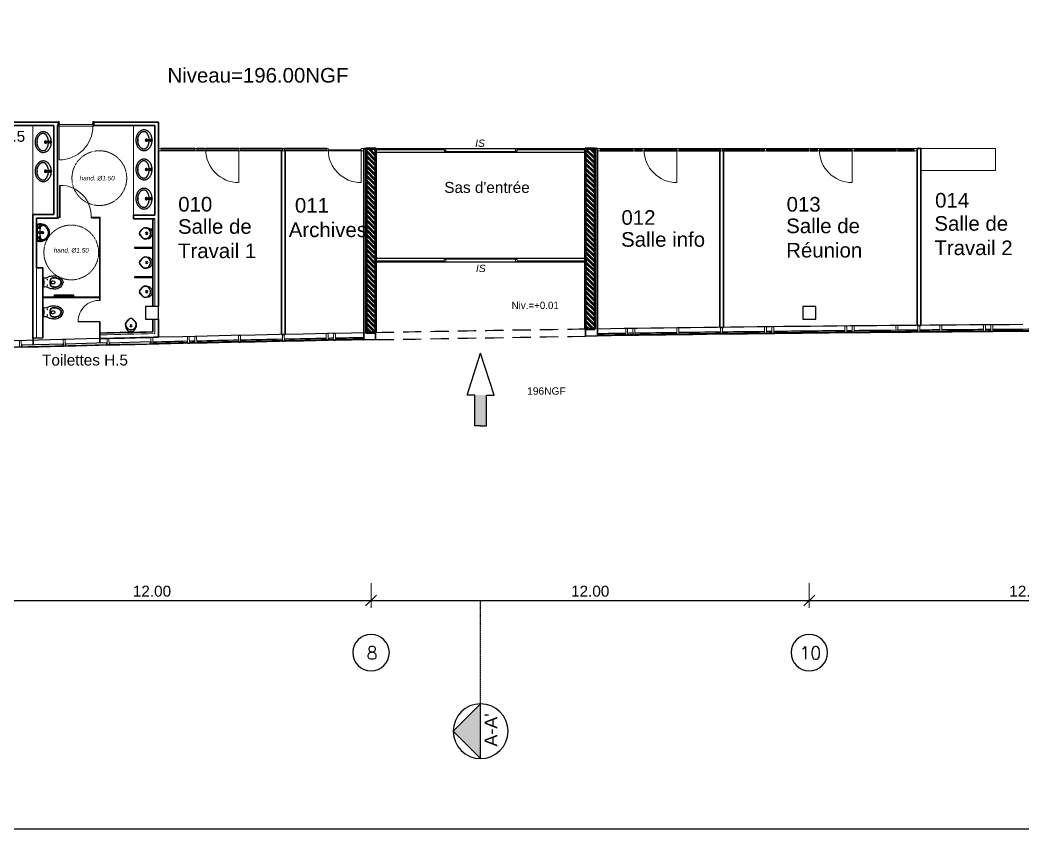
# Model space of a CAD drawing. Header units: metres. Extents: x 134472 to 303672, y 136880 to 366415.
# Drawn here: x 190484 to 217947, y 248215 to 270372 of the extents above; entities that cross this region are included whole.
import ezdxf
from ezdxf.enums import TextEntityAlignment as Align

# ---------------------------------------------------------------- set-up
doc = ezdxf.new("R2010")
doc.units = ezdxf.units.M
doc.header["$LTSCALE"] = 2
doc.header["$MEASUREMENT"] = 0
for name, pattern in [('CACHE', [0.375, 0.25, -0.125]), ('Planta_2$0$CACHE', [0.375, 0.25, -0.125]), ('STYLE_12', [0.46875, 0.3125, -0.15625])]:
    doc.linetypes.add(name, pattern=pattern)
for name, color, linetype in [('0.01', 8, 'Continuous'), ('0.1TEN', 133, 'Planta_2$0$CACHE'), ('20', 3, 'Continuous'), ('CFD-Tech Plumbing', 7, 'Continuous'), ('CFD-Text', 7, 'Continuous'), ('hojo', 255, 'Continuous'), ('MOJI', 7, 'Continuous'), ('roads', 7, 'Continuous'), ('ST POTEAU', 160, 'Continuous'), ('SUMPO 400', 6, 'Continuous')]:
    doc.layers.add(name, color=color, linetype=linetype)
for name, color, linetype, lineweight in [('0.03', 151, 'Continuous', 5), ('0.03TEN', 8, 'STYLE_12', 5), ('0.10', 92, 'Continuous', 9), ('0.15', 5, 'Continuous', 15), ('0.30', 1, 'Continuous', 30)]:
    doc.layers.add(name, color=color, linetype=linetype, lineweight=lineweight)
doc.styles.add('A030-07$0$ROMANS', font='romans')
doc.styles.add('arial', font='arial.ttf')
doc.styles.add('Style-Arial', font='arial.ttf')
pattern_1 = [(135, (0, 0), (-67.35192, -67.35192), [])]

# ---------------------------------------------------------------- blocks, each defined once
blk = doc.blocks.new('fleche rouge')
at = {"color": 1}
for points in [[(-99.69, 80.69), (-104.3, 79.21)], [(-96.33, 79.22), (-96.33, 79.85), (-99.69, 79.85), (-99.69, 80.69)], [(-99.69, 77.74), (-104.3, 79.21)], [(-96.33, 79.21), (-96.33, 78.58), (-99.69, 78.58), (-99.69, 77.74)]]:
    blk.add_lwpolyline(points, dxfattribs=at)
for points in [[(-99.69, 80.69), (-104.3, 79.21), (-99.69, 77.74), (-99.69, 80.69)], [(-99.69, 77.74), (-99.69, 80.69), (-104.3, 79.21), (-99.69, 77.74)], [(-96.33, 79.85), (-99.69, 79.85), (-99.69, 78.58), (-96.33, 78.58)], [(-96.33, 79.85), (-99.69, 78.58), (-96.33, 78.58), (-99.69, 79.85)]]:
    blk.add_solid(points, dxfattribs=at)
blk = doc.blocks.new('toilet')
for points in [[(295, 180, 0.062452), (190, 167, 0.08424), (114, 133, -0.160362), (89, 126, 0.004478), (0, 130), (0, 0), (0, -130, 0.004478), (89, -126, -0.160362), (114, -133, 0.08424), (190, -167, 0.062452), (295, -180)], [(0, -120), (2, -120, 0.30557), (7, -116, 0.057888), (19, -72, 0.038336), (25, 0, 0.038336), (19, 72, 0.057888), (7, 116, 0.30557), (2, 120), (0, 120)], [(300, 135, 0.031937), (274, 133, 0.284793), (208, 80, 0.083519), (195, 0, 0.083519), (208, -80, 0.284793), (274, -133, 0.031937), (300, -135)], [(300, 125, 0.031937), (275, 123, 0.284793), (218, 77, 0.083519), (205, 0, 0.083519), (218, -77, 0.284793), (275, -123, 0.031937), (300, -125)]]:
    blk.add_lwpolyline(points, format="xyb")
blk.add_lwpolyline([(5, 115), (5, 0), (5, -115)])
blk.add_lwpolyline([(249, 39, 0.321323), (236, 28, 0.058759), (232, 0, 0.058759), (236, -28, 0.321323), (249, -39, 0.062214), (298, -37, 0.292941), (326, -12, 0.06519), (328, 0, 0.06519), (326, 12, 0.292941), (298, 37, 0.062214)], format="xyb", close=True)
for centre in [(120, 78), (120, -78)]:
    blk.add_circle(centre, 7.5)
at = {"extrusion": (0, 0, -1)}
blk.add_ellipse((295, 0), major_axis=(-255, 0), ratio=0.705828, start_param=1.570647, end_param=3.141292, dxfattribs=at)
blk.add_ellipse((295, 0), major_axis=(255, 0), ratio=0.705827, start_param=4.712055, end_param=6.282514)
for points, knots in [([(300, 135), (307, 135), (314, 135), (335, 133), (348, 132), (374, 126), (386, 123), (410, 115), (421, 110), (441, 98), (451, 92), (468, 78), (475, 71), (488, 55), (493, 46), (500, 31), (502, 24), (504, 11), (505, 5), (505, 0)], [1.570796, 1.570796, 1.570796, 1.570796, 1.675776, 1.675776, 1.873884, 1.873884, 2.071992, 2.071992, 2.270101, 2.270101, 2.468209, 2.468209, 2.666317, 2.666317, 2.864425, 2.864425, 3.022458, 3.022458, 3.141593, 3.141593, 3.141593, 3.141593]), ([(300, 125), (307, 125), (314, 125), (334, 123), (347, 122), (373, 116), (386, 113), (409, 104), (420, 99), (438, 88), (445, 84), (458, 73), (464, 67), (475, 56), (479, 50), (486, 37), (489, 31), (493, 18), (494, 11), (495, 3), (495, 2), (495, 0)], [1.570796, 1.570796, 1.570796, 1.570796, 1.674428, 1.674428, 1.881692, 1.881692, 2.088956, 2.088956, 2.296219, 2.296219, 2.456954, 2.456954, 2.618871, 2.618871, 2.780788, 2.780788, 2.942705, 2.942705, 3.104622, 3.104622, 3.141593, 3.141593, 3.141593, 3.141593]), ([(300, -125), (307, -125), (314, -125), (334, -123), (347, -122), (373, -116), (386, -113), (409, -104), (420, -99), (438, -88), (445, -84), (458, -73), (464, -67), (475, -56), (479, -50), (486, -37), (489, -31), (493, -18), (494, -11), (495, -3), (495, -2), (495, 0)], [1.570796, 1.570796, 1.570796, 1.570796, 1.674428, 1.674428, 1.881692, 1.881692, 2.088956, 2.088956, 2.296219, 2.296219, 2.456954, 2.456954, 2.618871, 2.618871, 2.780788, 2.780788, 2.942705, 2.942705, 3.104622, 3.104622, 3.141593, 3.141593, 3.141593, 3.141593]), ([(300, -135), (307, -135), (314, -135), (335, -133), (348, -132), (374, -126), (386, -123), (410, -115), (421, -110), (441, -98), (451, -92), (468, -78), (475, -71), (488, -55), (493, -46), (500, -31), (502, -24), (504, -11), (505, -5), (505, 0)], [1.570796, 1.570796, 1.570796, 1.570796, 1.675776, 1.675776, 1.873884, 1.873884, 2.071992, 2.071992, 2.270101, 2.270101, 2.468209, 2.468209, 2.666317, 2.666317, 2.864425, 2.864425, 3.022458, 3.022458, 3.141593, 3.141593, 3.141593, 3.141593])]:
    blk.add_open_spline(points, degree=3, knots=knots)
blk = doc.blocks.new('bowl')
at = {"layer": 'CFD-Tech Plumbing'}
for p, q in [((-178, 12), (-66, 12)), ((-122, 4), (-70, 4)), ((-30, 3), (-6, 3)), ((-20, 203), (-20, 0)), ((-20, 0), (-20, -203)), ((-6, -3), (-6, 3)), ((0, -229), (0, 229)), ((-66, -12), (-178, -12)), ((-70, -4), (-122, -4)), ((-6, -3), (-30, -3))]:
    blk.add_line(p, q, dxfattribs=at)
for centre, radius, start, end in [((-100, 0), 250, 66.4218, 293.5782), ((-100, 0), 225, 70.9992, 289.0008), ((-184, 128), 72.4, 11.7772, 123.2618), ((-170, 127), 80, 1.714, 114.9875), ((-152, 108), 105, 14.9396, 115.7465), ((-160, 0), 31.5, 23.3799, 336.6201), ((-157, 0), 24.8, 149.7107, 210.2893), ((-200, 0), 24.8, 329.7107, 30.2893), ((-160, 0), 20, 38.6822, 141.3178), ((-194, 0), 24.8, 329.7107, 30.2893), ((-82, 0), 40, 174.2608, 185.7392), ((-1405, 0), 1300, 0.5509, 6.2883), ((-70, 130), 20, 181.714, 14.9396), ((-50, 0), 27.5, 6.2629, 152.9643), ((-50, 0), 20.5, 90, 270), ((-64, 4), 1.7, 90, 270), ((-64, 4), 1.7, 270, 90), ((-50, 0), 20.5, 270, 90), ((-30, 203), 10, 0, 70.9993), ((-184, -128), 72.4, 236.7382, 349.6681), ((-170, -127), 80, 245.0125, 358.286), ((-152, -108), 105, 244.2535, 345.0604), ((-160, 0), 20, 218.6822, 321.3178), ((-1405, 0), 1300, 353.7885, 359.4491), ((-70, -130), 20, 345.0604, 178.286), ((-50, 0), 27.5, 207.0357, 353.7371), ((-64, -4), 1.7, 90, 270), ((-64, -4), 1.7, 270, 90), ((-30, -203), 10, 289.0007, 0)]:
    blk.add_arc(centre, radius, start, end, dxfattribs=at)
blk = doc.blocks.new('洗面台')
for p, q in [((-12, -128), (-12, -240)), ((-4, -132), (-4, -184)), ((-3, -68), (-3, -92)), ((-3, -68), (3, -68)), ((3, -92), (3, -68)), ((4, -184), (4, -132)), ((12, -240), (12, -128))]:
    blk.add_line(p, q)
for points in [[(-3, -70, 0), (-17, -70, 0), (-31, -71, 0), (-44, -73, 0), (-58, -75, 0), (-71, -77, 0), (-85, -80, 0), (-98, -84, 0), (-111, -88, 0), (-123, -92, 0), (-135, -97, 0), (-147, -103, 0), (-159, -109, 0), (-170, -115, 0), (-181, -122, 0), (-191, -129, 0), (-201, -136, 0), (-211, -144, 0), (-220, -153, 0), (-228, -161, 0), (-236, -170, 0), (-243, -179, 0), (-250, -189, 0), (-256, -199, 0), (-262, -209, 0), (-267, -219, 0), (-271, -229, 0), (-274, -240, 0), (-277, -250, 0), (-280, -261, 0), (-281, -272, 0), (-282, -283, 0), (-282, -294, 0), (-282, -305, 0), (-281, -315, 0), (-279, -326, 0), (-277, -337, 0), (-274, -348, 0), (-270, -358, 0), (-266, -368, 0), (-261, -378, 0), (-255, -388, 0), (-249, -398, 0), (-242, -408, 0), (-234, -417, 0), (-226, -426, 0), (-218, -434, 0), (-209, -442, 0), (-199, -450, 0), (-189, -458, 0), (-179, -465, 0), (-168, -472, 0), (-156, -478, 0), (-145, -484, 0), (-133, -489, 0), (-120, -494, 0), (-108, -498, 0), (-95, -502, 0), (-82, -505, 0), (-68, -508, 0), (-55, -511, 0), (-41, -513, 0), (-28, -514, 0), (-14, -515, 0), (0, -515, 0), (14, -515, 0), (28, -514, 0), (41, -513, 0), (55, -511, 0), (68, -508, 0), (82, -505, 0), (95, -502, 0), (108, -498, 0), (120, -494, 0), (133, -489, 0), (145, -484, 0), (156, -478, 0), (168, -472, 0), (179, -465, 0), (189, -458, 0), (199, -450, 0), (209, -442, 0), (218, -434, 0), (226, -426, 0), (234, -417, 0), (242, -408, 0), (249, -398, 0), (255, -388, 0), (261, -378, 0), (266, -368, 0), (270, -358, 0), (274, -348, 0), (277, -337, 0), (279, -326, 0), (281, -315, 0), (282, -305, 0), (283, -294, 0), (282, -283, 0), (281, -272, 0), (280, -261, 0), (277, -250, 0), (274, -240, 0), (271, -229, 0), (267, -219, 0), (262, -209, 0), (256, -199, 0), (250, -189, 0), (243, -179, 0), (236, -170, 0), (228, -161, 0), (220, -153, 0), (211, -144, 0), (201, -136, 0), (191, -129, 0), (181, -122, 0), (170, -115, 0), (159, -109, 0), (147, -103, 0), (135, -97, 0), (123, -92, 0), (111, -88, 0), (98, -84, 0), (85, -80, 0), (71, -77, 0), (58, -75, 0), (44, -73, 0), (31, -71, 0), (17, -70, 0), (3, -70, 0)], [(-12, -150, 0), (-15, -150, 0), (-18, -150, 0), (-21, -151, 0), (-24, -151, 0), (-26, -151, 0), (-29, -151, 0), (-32, -151, 0), (-35, -152, 0), (-37, -152, 0), (-40, -152, 0), (-43, -152, 0), (-46, -153, 0), (-48, -153, 0), (-51, -153, 0), (-54, -154, 0), (-57, -154, 0), (-59, -155, 0), (-62, -155, 0), (-65, -155, 0), (-67, -156, 0), (-70, -156, 0), (-73, -157, 0), (-75, -158, 0), (-78, -158, 0), (-80, -159, 0), (-83, -159, 0), (-86, -160, 0), (-88, -160, 0), (-91, -161, 0), (-93, -162, 0), (-96, -162, 0), (-99, -163, 0), (-101, -164, 0), (-104, -165, 0), (-106, -165, 0), (-109, -166, 0), (-111, -167, 0), (-113, -168, 0), (-116, -169, 0), (-118, -169, 0), (-121, -170, 0), (-123, -171, 0), (-125, -172, 0), (-128, -173, 0), (-130, -174, 0), (-132, -175, 0), (-135, -176, 0), (-137, -177, 0), (-139, -178, 0), (-141, -179, 0), (-144, -180, 0), (-146, -181, 0), (-148, -182, 0), (-150, -183, 0), (-152, -184, 0), (-154, -185, 0), (-157, -186, 0), (-159, -187, 0), (-161, -189, 0), (-163, -190, 0), (-165, -191, 0), (-167, -192, 0), (-169, -193, 0), (-171, -194, 0), (-172, -196, 0), (-174, -197, 0), (-176, -198, 0), (-178, -199, 0), (-180, -201, 0), (-182, -202, 0), (-183, -203, 0), (-185, -205, 0), (-187, -206, 0), (-188, -207, 0), (-190, -209, 0), (-192, -210, 0), (-193, -211, 0), (-195, -213, 0), (-196, -214, 0), (-198, -216, 0), (-199, -217, 0), (-201, -219, 0), (-202, -220, 0), (-204, -221, 0), (-205, -223, 0), (-206, -224, 0), (-208, -226, 0), (-209, -227, 0), (-210, -229, 0), (-212, -230, 0), (-213, -232, 0), (-214, -234, 0), (-215, -235, 0), (-216, -237, 0), (-217, -238, 0), (-218, -240, 0), (-219, -241, 0), (-220, -243, 0), (-221, -244, 0), (-222, -246, 0), (-223, -248, 0), (-224, -249, 0), (-225, -251, 0), (-226, -253, 0), (-226, -254, 0), (-227, -256, 0), (-228, -257, 0), (-228, -259, 0), (-229, -261, 0), (-230, -262, 0), (-230, -264, 0), (-231, -266, 0), (-231, -267, 0), (-232, -269, 0), (-232, -271, 0), (-233, -272, 0), (-233, -274, 0), (-233, -276, 0), (-234, -277, 0), (-234, -279, 0), (-234, -281, 0), (-234, -282, 0), (-235, -284, 0), (-235, -286, 0), (-235, -287, 0), (-235, -289, 0), (-235, -291, 0), (-235, -293, 0)], [(235, -293, 0), (235, -291, 0), (235, -289, 0), (235, -287, 0), (235, -286, 0), (235, -284, 0), (234, -282, 0), (234, -281, 0), (234, -279, 0), (234, -277, 0), (233, -276, 0), (233, -274, 0), (233, -272, 0), (232, -271, 0), (232, -269, 0), (231, -267, 0), (231, -266, 0), (230, -264, 0), (230, -262, 0), (229, -261, 0), (228, -259, 0), (228, -257, 0), (227, -256, 0), (226, -254, 0), (226, -253, 0), (225, -251, 0), (224, -249, 0), (223, -248, 0), (222, -246, 0), (221, -244, 0), (220, -243, 0), (219, -241, 0), (218, -240, 0), (217, -238, 0), (216, -237, 0), (215, -235, 0), (214, -234, 0), (213, -232, 0), (212, -230, 0), (210, -229, 0), (209, -227, 0), (208, -226, 0), (206, -224, 0), (205, -223, 0), (204, -221, 0), (202, -220, 0), (201, -219, 0), (199, -217, 0), (198, -216, 0), (196, -214, 0), (195, -213, 0), (193, -211, 0), (192, -210, 0), (190, -209, 0), (188, -207, 0), (187, -206, 0), (185, -205, 0), (183, -203, 0), (182, -202, 0), (180, -201, 0), (178, -199, 0), (176, -198, 0), (174, -197, 0), (172, -196, 0), (171, -194, 0), (169, -193, 0), (167, -192, 0), (165, -191, 0), (163, -190, 0), (161, -189, 0), (159, -187, 0), (157, -186, 0), (154, -185, 0), (152, -184, 0), (150, -183, 0), (148, -182, 0), (146, -181, 0), (144, -180, 0), (141, -179, 0), (139, -178, 0), (137, -177, 0), (135, -176, 0), (132, -175, 0), (130, -174, 0), (128, -173, 0), (125, -172, 0), (123, -171, 0), (121, -170, 0), (118, -169, 0), (116, -169, 0), (113, -168, 0), (111, -167, 0), (109, -166, 0), (106, -165, 0), (104, -165, 0), (101, -164, 0), (99, -163, 0), (96, -162, 0), (93, -162, 0), (91, -161, 0), (88, -160, 0), (86, -160, 0), (83, -159, 0), (80, -159, 0), (78, -158, 0), (75, -158, 0), (73, -157, 0), (70, -156, 0), (67, -156, 0), (65, -155, 0), (62, -155, 0), (59, -155, 0), (57, -154, 0), (54, -154, 0), (51, -153, 0), (48, -153, 0), (46, -153, 0), (43, -152, 0), (40, -152, 0), (37, -152, 0), (35, -152, 0), (32, -151, 0), (29, -151, 0), (26, -151, 0), (24, -151, 0), (21, -151, 0), (18, -150, 0), (15, -150, 0), (12, -150, 0)], [(-235, -293, 0), (-235, -297, 0), (-235, -301, 0), (-234, -306, 0), (-234, -310, 0), (-233, -314, 0), (-232, -319, 0), (-232, -323, 0), (-230, -327, 0), (-229, -331, 0), (-228, -336, 0), (-226, -340, 0), (-225, -344, 0), (-223, -348, 0), (-221, -352, 0), (-219, -356, 0), (-217, -360, 0), (-215, -364, 0), (-212, -368, 0), (-210, -372, 0), (-207, -376, 0), (-204, -380, 0), (-202, -384, 0), (-199, -387, 0), (-195, -391, 0), (-192, -395, 0), (-189, -398, 0), (-185, -402, 0), (-182, -405, 0), (-178, -408, 0), (-174, -412, 0), (-170, -415, 0), (-166, -418, 0), (-162, -421, 0), (-158, -424, 0), (-153, -427, 0), (-149, -430, 0), (-145, -432, 0), (-140, -435, 0), (-135, -438, 0), (-131, -440, 0), (-126, -442, 0), (-121, -445, 0), (-116, -447, 0), (-111, -449, 0), (-106, -451, 0), (-100, -453, 0), (-95, -455, 0), (-90, -456, 0), (-85, -458, 0), (-79, -460, 0), (-74, -461, 0), (-68, -462, 0), (-63, -464, 0), (-57, -465, 0), (-51, -466, 0), (-46, -467, 0), (-40, -467, 0), (-34, -468, 0), (-29, -469, 0), (-23, -469, 0), (-17, -470, 0), (-12, -470, 0), (-6, -470, 0), (0, -470, 0), (6, -470, 0), (12, -470, 0), (17, -470, 0), (23, -469, 0), (29, -469, 0), (34, -468, 0), (40, -467, 0), (46, -467, 0), (51, -466, 0), (57, -465, 0), (63, -464, 0), (68, -462, 0), (74, -461, 0), (79, -460, 0), (85, -458, 0), (90, -456, 0), (95, -455, 0), (100, -453, 0), (106, -451, 0), (111, -449, 0), (116, -447, 0), (121, -445, 0), (126, -442, 0), (131, -440, 0), (135, -438, 0), (140, -435, 0), (145, -432, 0), (149, -430, 0), (153, -427, 0), (158, -424, 0), (162, -421, 0), (166, -418, 0), (170, -415, 0), (174, -412, 0), (178, -408, 0), (182, -405, 0), (185, -402, 0), (189, -398, 0), (192, -395, 0), (195, -391, 0), (199, -387, 0), (202, -384, 0), (204, -380, 0), (207, -376, 0), (210, -372, 0), (212, -368, 0), (215, -364, 0), (217, -360, 0), (219, -356, 0), (221, -352, 0), (223, -348, 0), (225, -344, 0), (226, -340, 0), (228, -336, 0), (229, -331, 0), (230, -327, 0), (232, -323, 0), (232, -319, 0), (233, -314, 0), (234, -310, 0), (234, -306, 0), (235, -301, 0), (235, -297, 0), (235, -293, 0)], [(-12, -456, 0), (-12, -456, 0), (-12, -456, 0), (-12, -457, 0), (-12, -457, 0), (-12, -457, 0), (-12, -458, 0), (-12, -458, 0), (-12, -458, 0), (-11, -459, 0), (-11, -459, 0), (-11, -459, 0), (-10, -460, 0), (-10, -460, 0), (-10, -460, 0), (-9, -460, 0), (-9, -461, 0), (-8, -461, 0), (-8, -461, 0), (-7, -461, 0), (-7, -462, 0), (-6, -462, 0), (-6, -462, 0), (-5, -462, 0), (-5, -462, 0), (-4, -462, 0), (-4, -462, 0), (-3, -463, 0), (-2, -463, 0), (-2, -463, 0), (-1, -463, 0), (-1, -463, 0), (0, -463, 0), (1, -463, 0), (1, -463, 0), (2, -463, 0), (2, -463, 0), (3, -463, 0), (4, -462, 0), (4, -462, 0), (5, -462, 0), (5, -462, 0), (6, -462, 0), (6, -462, 0), (7, -462, 0), (7, -461, 0), (8, -461, 0), (8, -461, 0), (9, -461, 0), (9, -460, 0), (10, -460, 0), (10, -460, 0), (10, -460, 0), (11, -459, 0), (11, -459, 0), (11, -459, 0), (12, -458, 0), (12, -458, 0), (12, -458, 0), (12, -457, 0), (12, -457, 0), (12, -457, 0), (12, -456, 0), (12, -456, 0), (12, -456, 0), (12, -455, 0), (12, -455, 0), (12, -454, 0), (12, -454, 0), (12, -454, 0), (12, -453, 0), (12, -453, 0), (12, -453, 0), (11, -452, 0), (11, -452, 0), (11, -452, 0), (10, -451, 0), (10, -451, 0), (10, -451, 0), (9, -451, 0), (9, -450, 0), (8, -450, 0), (8, -450, 0), (7, -450, 0), (7, -449, 0), (6, -449, 0), (6, -449, 0), (5, -449, 0), (5, -449, 0), (4, -449, 0), (4, -449, 0), (3, -448, 0), (2, -448, 0), (2, -448, 0), (1, -448, 0), (1, -448, 0), (0, -448, 0), (-1, -448, 0), (-1, -448, 0), (-2, -448, 0), (-2, -448, 0), (-3, -448, 0), (-4, -449, 0), (-4, -449, 0), (-5, -449, 0), (-5, -449, 0), (-6, -449, 0), (-6, -449, 0), (-7, -449, 0), (-7, -450, 0), (-8, -450, 0), (-8, -450, 0), (-9, -450, 0), (-9, -451, 0), (-10, -451, 0), (-10, -451, 0), (-10, -451, 0), (-11, -452, 0), (-11, -452, 0), (-11, -452, 0), (-12, -453, 0), (-12, -453, 0), (-12, -453, 0), (-12, -454, 0), (-12, -454, 0), (-12, -454, 0), (-12, -455, 0), (-12, -455, 0), (-12, -456, 0)]]:
    blk.add_polyline3d(points)
for centre, radius, start, end in [((0, -230), 31.5, 113.3799, 66.6201), ((0, -112), 27.5, 96.2629, 242.9643), ((0, -230), 23.5, 122.1349, 57.8651), ((0, -112), 20.5, 0, 180), ((0, -112), 20.5, 180, 0), ((0, -256), 24.8, 59.7107, 120.2893), ((0, -262), 24.8, 59.7107, 120.2893), ((0, -219), 24.8, 239.7107, 300.2893), ((-4, -126), 1.7, 0, 180), ((-4, -126), 1.7, 180, 0), ((0, -144), 40, 264.2608, 275.7392), ((4, -126), 1.7, 0, 180), ((4, -126), 1.7, 180, 0), ((0, -112), 27.5, 297.0357, 83.7371), ((115, -293), 120, 0, 2.007)]:
    blk.add_arc(centre, radius, start, end)
blk = doc.blocks.new('_Oblique')
at = {"color": 0, "linetype": 'ByBlock', "lineweight": -2}
blk.add_line((0.5, 0.5), (-0.5, -0.5), dxfattribs=at)

msp = doc.modelspace()

# ---------------------------------------------------------------- hatches: boundary and pattern name
at = {"layer": '0.01', "lineweight": 50}
h = msp.add_hatch(dxfattribs=at)
h.set_pattern_fill('ANSI31', color=256, scale=30, angle=90, style=0)
h.set_pattern_definition(pattern_1)
h.paths.add_polyline_path([(200221.586, 261807.596), (199971.727, 261802.961), (199971.586, 266849.317), (200221.586, 266849.317)])
h = msp.add_hatch(dxfattribs=at)
h.set_pattern_fill('ANSI31', color=256, scale=30, angle=90, style=0)
h.set_pattern_definition(pattern_1)
h.paths.add_polyline_path([(206221.695, 261907.492), (205971.586, 261903.832), (205971.586, 266849.317), (206221.586, 266849.317)])
at = {"layer": '0.03'}
msp.add_hatch(color=256, dxfattribs=at).paths.add_polyline_path([(202346.24, 250892.393), (203096.24, 250142.393), (203096.24, 251642.393)])

# ---------------------------------------------------------------- linework, layer by layer
at = {"layer": '0.01', "flags": 128}
for points in [[(195270.946, 266849.317), (194345.946, 266849.317)], [(195270.946, 266789.317), (194345.946, 266789.317)], [(195521.334, 266849.317), (195320.946, 266849.317)], [(195521.334, 266789.317), (195320.946, 266789.317)], [(196470.946, 266849.317), (195571.334, 266849.317)], [(196470.946, 266789.317), (195571.334, 266789.317)], [(197670.946, 266849.317), (196520.946, 266849.317)], [(197670.946, 266789.317), (196520.946, 266789.317)], [(198871.973, 266849.317), (197720.946, 266849.317)], [(198871.973, 266789.317), (197720.946, 266789.317)], [(200221.586, 266849.317), (205971.586, 266849.317)], [(200221.586, 266749.317), (205971.586, 266749.317)], [(206371.586, 266849.317), (207271.198, 266849.317)], [(206371.586, 266789.317), (207271.198, 266789.317)], [(207321.586, 266849.317), (207521.586, 266849.317)], [(207321.586, 266789.317), (207521.586, 266789.317)], [(207571.586, 266849.317), (208471.198, 266849.317)], [(207571.586, 266789.317), (208471.198, 266789.317)], [(208521.198, 266849.317), (209671.198, 266849.317)], [(208521.198, 266789.317), (209671.198, 266789.317)], [(209721.198, 266849.317), (210871.198, 266849.317)], [(209721.198, 266789.317), (210871.198, 266789.317)], [(210921.198, 266849.317), (212071.198, 266849.317)], [(210921.198, 266789.317), (212071.198, 266789.317)], [(212121.198, 266849.317), (212321.586, 266849.317)], [(212121.198, 266789.317), (212321.586, 266789.317)], [(212371.586, 266849.317), (213271.198, 266849.317)], [(212371.586, 266789.317), (213271.198, 266789.317)], [(213321.198, 266849.317), (214471.198, 266849.317)], [(213321.198, 266789.317), (214471.198, 266789.317)], [(214521.198, 266849.317), (214971.586, 266849.317)], [(214521.198, 266789.317), (214971.586, 266789.317)], [(194041.567, 264649.317), (194121.586, 264649.317)], [(200221.586, 263849.317), (205971.586, 263849.317)], [(200241.586, 263749.317), (205951.586, 263749.317)], [(194089.949, 262849.317), (194121.586, 262849.317)]]:
    msp.add_lwpolyline(points, dxfattribs=at)
for points in [[(217946.586, 262030.148, 0.002029509), (206296.586, 261908.58, 0.002029509)], [(200218.027, 261807.596, 0.007350627), (158046.583, 260397.249, 0.007350627)], [(200218.027, 261807.596, 0.007350627), (158046.583, 260397.249, 0.007350627)], [(218219.586, 261851.859, 0.002077327), (206296.586, 261728.561)], [(218251.586, 261842.18, 0.002072675), (206296.586, 261718.56)], [(207069.752, 261789.566, 0.000134709), (206296.586, 261778.566)], [(207269.761, 261792.343, 0.000025788), (207121.747, 261790.291)], [(208469.811, 261808.423, 0.000200023), (207321.756, 261793.061)], [(209669.861, 261823.499, 0.000200021), (208521.806, 261809.097)], [(210870.586, 261837.579, 0.000200137), (209721.857, 261824.13)], [(211070.586, 261839.827, 0.000025785), (210922.586, 261838.166)], [(213070.585, 261860.77, 0.000339384), (211122.586, 261840.407)], [(213270.586, 261862.711, 0.000025785), (213122.585, 261861.277)], [(214470.586, 261873.771, 0.000200004), (213322.586, 261863.211)], [(215069.872, 261878.919, 0.000095347), (214522.586, 261874.228)], [(215670.586, 261883.828, 0.000095596), (215121.87, 261879.354, 0.000095596)], [(216870.586, 261892.881, 0.000200001), (215722.586, 261884.241)], [(217070.585, 261894.292, 0.000025784), (216922.586, 261893.251)], [(218219.586, 261901.86, 0.000191115), (217122.585, 261894.655)], [(200221.586, 261617.629, 0.00735222), (158046.587, 260207.029, 0.00735222)], [(199896.586, 261621.506, 0.002051851), (188122.304, 261349.945)], [(195069.254, 261571.875, 0.000165214), (194121.149, 261550.397)], [(195269.263, 261576.326, 0.000025794), (195121.242, 261573.035)], [(196469.313, 261602.447, 0.000200054), (195321.25, 261577.479)], [(197669.362, 261627.563, 0.00020005), (196521.301, 261603.556)], [(198869.412, 261651.674, 0.000200047), (197721.351, 261628.628)], [(199069.42, 261655.595, 0.000025792), (198921.402, 261652.696)], [(199896.586, 261671.515, 0.00013507), (199121.411, 261656.61)]]:
    msp.add_lwpolyline(points, format="xyb", dxfattribs=at)
at = {"layer": '0.01', "linetype": 'CACHE', "ltscale": 1000, "flags": 128}
msp.add_lwpolyline([(205971.586, 261903.832, 0.001001772), (200221.586, 261807.662)], format="xyb", dxfattribs=at)
at = {"layer": '0.01', "linetype": 'CACHE', "ltscale": 1000}
msp.add_arc((-159564.478, 22194544.316), 21935877.44, 270.939791327, 270.954812188, dxfattribs=at)
at = {"layer": '0.03'}
msp.add_line((191611.561, 266539.317), (191611.561, 266539.317), dxfattribs=at)
at = {"layer": '0.03', "flags": 128}
for points in [[(190831.586, 267479.317), (190831.586, 265049.317)], [(191551.586, 267469.317), (191551.586, 266539.317), (191551.586, 266539.317)], [(193591.586, 267479.317), (193591.586, 265029.317)], [(194271.586, 266758.317), (194271.586, 266848.317)], [(195270.946, 266819.317), (194345.946, 266819.317)], [(195521.334, 266819.317), (195320.946, 266819.317)], [(196470.946, 266819.317), (195571.334, 266819.317)], [(196470.946, 266819.317), (196470.946, 265969.317)], [(196470.946, 266819.317), (196470.946, 265969.317)], [(196470.946, 266819.317), (196470.946, 265919.317)], [(197670.946, 266819.317), (196520.946, 266819.317)], [(198871.973, 266819.317), (197720.946, 266819.317)], [(199821.586, 266819.317), (198921.973, 266819.317)], [(199821.586, 266789.317), (198921.973, 266789.317)], [(199821.586, 266819.317), (199821.586, 265919.317)], [(202096.586, 266819.317), (200221.586, 266819.317)], [(203096.586, 266774.317), (202096.586, 266774.317)], [(203096.586, 266774.317), (204096.586, 266774.317)], [(204096.586, 266819.317), (205971.586, 266819.317)], [(206371.586, 266819.317), (207271.198, 266819.317)], [(207321.198, 266849.317), (207321.586, 266849.317)], [(207321.198, 266819.317), (207321.586, 266819.317)], [(207321.198, 266789.317), (207321.586, 266789.317)], [(207521.586, 266819.317), (207321.586, 266819.317)], [(207321.586, 266819.317), (207521.586, 266819.317)], [(207571.586, 266819.317), (208471.198, 266819.317)], [(208471.198, 266819.317), (208471.198, 265969.317)], [(208471.198, 266819.317), (208471.198, 265919.317)], [(208521.198, 266849.317), (208521.586, 266849.317)], [(208521.198, 266819.317), (209671.198, 266819.317)], [(208521.198, 266819.317), (208521.586, 266819.317)], [(208521.198, 266789.317), (208521.586, 266789.317)], [(209721.198, 266849.317), (209721.586, 266849.317)], [(209721.198, 266819.317), (210871.198, 266819.317)], [(209721.198, 266819.317), (209721.586, 266819.317)], [(209721.198, 266789.317), (209721.586, 266789.317)], [(210921.198, 266849.317), (210921.586, 266849.317)], [(210921.198, 266819.317), (212071.198, 266819.317)], [(210921.198, 266819.317), (210921.586, 266819.317)], [(210921.198, 266789.317), (210921.586, 266789.317)], [(212121.198, 266849.317), (212121.586, 266849.317)], [(212121.198, 266819.317), (212321.586, 266819.317)], [(212121.198, 266819.317), (212121.586, 266819.317)], [(212121.198, 266789.317), (212121.586, 266789.317)], [(212371.586, 266819.317), (213271.198, 266819.317)], [(213271.198, 266819.317), (213271.198, 265919.317)], [(213321.198, 266849.317), (213321.586, 266849.317)], [(213321.198, 266819.317), (214471.198, 266819.317)], [(213321.198, 266819.317), (213321.586, 266819.317)], [(213321.198, 266789.317), (213321.586, 266789.317)], [(214521.198, 266849.317), (214521.586, 266849.317)], [(214521.198, 266819.317), (214971.586, 266819.317)], [(214521.198, 266819.317), (214521.586, 266819.317)], [(214521.198, 266789.317), (214521.586, 266789.317)], [(215146.586, 266849.317), (217196.586, 266849.317)], [(217196.586, 266249.317), (217196.586, 266849.317)], [(215146.586, 266249.317), (217196.586, 266249.317)], [(194171.586, 264929.317), (194171.586, 262524.317)], [(202096.586, 263779.317), (200241.586, 263779.317)], [(203096.586, 263824.317), (202096.586, 263824.317)], [(203096.586, 263824.317), (204096.586, 263824.317)], [(204096.586, 263779.317), (205951.586, 263779.317)], [(194171.586, 262174.317), (194170.626, 261781.594)]]:
    msp.add_lwpolyline(points, dxfattribs=at)
for points in [[(192481.586, 267469.317, -0.414213562), (191551.586, 266539.317)], [(195570.946, 266819.317, 0.414213562), (196470.946, 265919.317)], [(198921.586, 266819.317, 0.414213562), (199821.586, 265919.317)], [(207571.198, 266819.317, 0.414213562), (208471.198, 265919.317)], [(212371.198, 266819.317, 0.414213562), (213271.198, 265919.317)], [(192433.411, 264956.896, 0.427914935), (191580.793, 265843.967)], [(192674.383, 262692.903, 0.427914935), (192074.063, 262115.898)], [(194170.626, 261781.594, 0.000259614), (192680.626, 261746.629)], [(207070.17, 261759.569, 0.000134784), (206296.586, 261748.563, 0.000134784)], [(207270.175, 261762.346, 0.000025788), (207122.165, 261760.293)], [(208470.199, 261778.426, 0.000200023), (207322.17, 261763.064)], [(209670.224, 261793.502, 0.000200021), (208522.195, 261779.1)], [(210870.586, 261807.578, 0.000200077), (209722.22, 261794.132)], [(211070.586, 261809.825, 0.000025786), (210922.586, 261808.165)], [(213070.585, 261830.768, 0.000339391), (211122.586, 261810.405)], [(213270.586, 261832.709, 0.000025785), (213122.585, 261831.276)], [(214470.586, 261843.77, 0.000200008), (213322.586, 261833.21)], [(215070.235, 261848.921, 0.000095413), (214522.586, 261844.227)], [(215670.586, 261853.827, 0.000095535), (215122.234, 261849.356, 0.000095535)], [(216870.586, 261862.88, 0.000200006), (215722.586, 261854.24)], [(217070.585, 261864.292, 0.000025785), (216922.586, 261863.25)], [(218219.586, 261871.86, 0.000191119), (217122.585, 261864.654)], [(195069.923, 261541.883, 0.000165205), (194121.89, 261520.406)], [(195269.928, 261546.334, 0.000025793), (195121.91, 261543.043)], [(196469.952, 261572.453, 0.000200054), (195321.915, 261547.486)], [(197669.977, 261597.569, 0.00020005), (196521.94, 261573.562)], [(198870.001, 261621.68, 0.000200046), (197721.966, 261598.634)], [(199070.006, 261625.601, 0.000025791), (198921.991, 261622.702)], [(199896.586, 261641.51, 0.000134971), (199121.996, 261626.616)]]:
    msp.add_lwpolyline(points, format="xyb", dxfattribs=at)
at = {"layer": '0.03'}
for points in [[(202096.586, 266789.317), (202146.586, 266789.317), (202146.586, 266849.317), (202096.586, 266849.317)], [(204096.586, 266789.317), (204046.586, 266789.317), (204046.586, 266849.317), (204096.586, 266849.317)], [(202096.586, 263809.317), (202146.586, 263809.317), (202146.586, 263749.317), (202096.586, 263749.317)], [(204096.586, 263809.317), (204046.586, 263809.317), (204046.586, 263749.317), (204096.586, 263749.317)]]:
    msp.add_lwpolyline(points, close=True, dxfattribs=at)
for points in [[(190931.586, 261663.595), (190931.586, 263586.492)], [(203096.24, 251642.393), (202346.24, 250892.393), (203096.24, 250142.393), (203096.24, 251642.393)]]:
    msp.add_lwpolyline(points, dxfattribs=at)
at = {"layer": '0.03TEN', "flags": 128}
for points in [[(192655.096, 266791.998, 1), (192655.096, 265291.998, 1)], [(191886.909, 264756.371, 1), (191886.909, 263256.371, 1)]]:
    msp.add_lwpolyline(points, format="xyb", close=True, dxfattribs=at)
at = {"layer": '0.10', "flags": 128}
msp.add_lwpolyline([(192481.586, 267469.317), (191551.586, 267469.317), (191551.586, 267509.317), (192481.586, 267509.317)], close=True, dxfattribs=at)
at = {"layer": '0.10'}
msp.add_lwpolyline([(194271.586, 266785.317), (194345.946, 266785.317), (194345.946, 266853.317), (194271.586, 266853.317)], dxfattribs=at)
for points in [[(195270.946, 266785.317), (195320.946, 266785.317), (195320.946, 266853.317), (195270.946, 266853.317)], [(195521.334, 266785.317), (195571.334, 266785.317), (195571.334, 266853.317), (195521.334, 266853.317)], [(196470.946, 266785.317), (196520.946, 266785.317), (196520.946, 266853.317), (196470.946, 266853.317)], [(197670.946, 266785.317), (197720.946, 266785.317), (197720.946, 266853.317), (197670.946, 266853.317)], [(198871.973, 266785.317), (198921.973, 266785.317), (198921.973, 266853.317), (198871.973, 266853.317)], [(199821.586, 266785.317), (199896.586, 266785.317), (199896.586, 266853.317), (199821.586, 266853.317)], [(206296.586, 266785.317), (206371.586, 266785.317), (206371.586, 266853.317), (206296.586, 266853.317)], [(207271.198, 266785.317), (207321.198, 266785.317), (207321.198, 266853.317), (207271.198, 266853.317)], [(207521.586, 266785.317), (207571.586, 266785.317), (207571.586, 266853.317), (207521.586, 266853.317)], [(208471.198, 266785.317), (208521.198, 266785.317), (208521.198, 266853.317), (208471.198, 266853.317)], [(209671.198, 266785.317), (209721.198, 266785.317), (209721.198, 266853.317), (209671.198, 266853.317)], [(210871.198, 266785.317), (210921.198, 266785.317), (210921.198, 266853.317), (210871.198, 266853.317)], [(212071.198, 266785.317), (212121.198, 266785.317), (212121.198, 266853.317), (212071.198, 266853.317)], [(212321.586, 266785.317), (212371.586, 266785.317), (212371.586, 266853.317), (212321.586, 266853.317)], [(213271.198, 266785.317), (213321.198, 266785.317), (213321.198, 266853.317), (213271.198, 266853.317)], [(214471.198, 266785.317), (214521.198, 266785.317), (214521.198, 266853.317), (214471.198, 266853.317)], [(214971.586, 266785.317), (215046.586, 266785.317), (215046.586, 266853.317), (214971.586, 266853.317)], [(191580.793, 265843.967), (191580.793, 264963.967), (191561.583, 264963.967), (191561.583, 265843.967)], [(192074.063, 262115.898), (192669.598, 262115.898), (192669.598, 262102.898), (192074.063, 262102.898)], [(213070.308, 261990.773), (213122.308, 261990.773), (213122.585, 261810.768), (213070.585, 261810.768)], [(213270.308, 261992.711), (213322.308, 261992.711), (213322.586, 261812.705), (213270.586, 261812.705)], [(214470.334, 262004.003), (214522.334, 262004.003), (214522.586, 261823.769), (214470.586, 261823.769)], [(215068.285, 262009.829), (215120.281, 262010.459), (215122.463, 261830.472), (215070.466, 261829.842)], [(215670.281, 262014.036), (215722.281, 262014.036), (215722.506, 261834.032), (215670.506, 261834.032)], [(216870.387, 262022.886), (216922.387, 262022.886), (216922.586, 261842.88), (216870.586, 261842.88)], [(217070.387, 262024.294), (217122.387, 262024.294), (217122.585, 261844.288), (217070.585, 261844.288)], [(196466.541, 261732.417), (196518.53, 261733.526), (196522.58, 261543.569), (196470.592, 261542.461)], [(197666.7, 261757.536), (197718.689, 261758.601), (197722.58, 261568.641), (197670.591, 261567.576)], [(198866.864, 261781.65), (198918.854, 261782.671), (198922.581, 261592.708), (198870.591, 261591.686)], [(199066.885, 261785.571), (199118.875, 261786.585), (199122.581, 261596.621), (199070.591, 261595.607)], [(207067.941, 261919.554), (207119.936, 261920.278), (207122.444, 261740.295), (207070.448, 261739.571)], [(207267.963, 261922.331), (207319.958, 261923.048), (207322.445, 261743.066), (207270.45, 261742.348)], [(208468.126, 261938.413), (208520.122, 261939.086), (208522.454, 261759.101), (208470.458, 261758.427)], [(209668.285, 261953.49), (209720.281, 261954.12), (209722.463, 261774.134), (209670.466, 261773.504)], [(210870.155, 261967.583), (210922.149, 261968.17), (210922.473, 261787.869), (210870.473, 261787.869)], [(211070.159, 261969.83), (211122.153, 261970.41), (211122.473, 261790.113), (211070.473, 261790.113)], [(190465.75, 261591.761), (190517.733, 261593.087), (190522.322, 261413.145), (190470.339, 261411.819)], [(191665.907, 261621.901), (191717.892, 261623.183), (191722.331, 261443.238), (191670.347, 261441.955)], [(192866.065, 261651.036), (192916.92, 261652.249), (192922.34, 261472.327), (192870.355, 261471.087)], [(194066.089, 261679.143), (194118.075, 261680.382), (194122.339, 261500.454), (194070.354, 261499.215)], [(195066.356, 261701.844), (195118.343, 261703.003), (195122.579, 261513.05), (195070.592, 261511.891)], [(195266.378, 261706.295), (195318.365, 261707.447), (195322.579, 261517.494), (195270.592, 261516.342)]]:
    msp.add_lwpolyline(points, close=True, dxfattribs=at)
at = {"layer": '0.10', "flags": 128}
for points in [[(191546.583, 264969.317), (191546.583, 264949.317)], [(192448.411, 264969.317), (192448.411, 264949.317)]]:
    msp.add_lwpolyline(points, dxfattribs=at)
at = {"layer": '0.10', "extrusion": (2.44921e-16, 1, 0)}
for elevation in [262696.492, 262097.898]:
    msp.add_lwpolyline([(-192661.586, 0), (-192681.586, 0), (-192661.586, 0)], dxfattribs=dict(at, elevation=elevation))
at = {"layer": '0.15', "flags": 128}
for points in [[(191526.586, 267484.317), (191526.586, 267469.317), (191551.586, 267469.317), (191551.586, 267514.317), (191566.586, 267514.317), (191566.586, 267544.317), (191551.586, 267544.317), (191551.586, 267589.317), (191526.586, 267589.317), (191526.586, 267574.317)], [(192506.586, 267484.317), (192506.586, 267469.317), (192481.586, 267469.317), (192481.586, 267514.317), (192466.586, 267514.317), (192466.586, 267544.317), (192481.586, 267544.317), (192481.586, 267589.317), (192506.586, 267589.317), (192506.586, 267574.317)], [(191511.586, 264969.317), (191546.583, 264969.317)], [(191511.586, 264949.317), (191546.583, 264949.317)], [(192448.411, 264969.317), (192681.608, 264969.317)], [(192448.411, 264949.317), (192661.586, 264949.317)], [(192661.586, 262786.492), (192661.586, 264949.317)], [(192661.586, 262786.492), (191111.586, 262786.492)], [(192661.586, 262766.492), (191111.586, 262766.492)], [(192661.586, 262696.492), (192661.586, 262766.492)], [(192661.586, 262097.898), (192661.586, 261522.984)], [(192681.586, 262097.898), (192681.586, 261523.511)], [(190831.586, 261661.078), (190831.586, 261476.303)], [(190851.586, 261661.078), (190851.586, 261476.83)]]:
    msp.add_lwpolyline(points, dxfattribs=at)
at = {"layer": '0.15'}
msp.add_lwpolyline([(192681.608, 264969.317), (192681.608, 262696.492)], dxfattribs=at)
for points in [[(200241.586, 263809.317), (200201.586, 263809.317), (200201.586, 263749.317), (200241.586, 263749.317)], [(205951.586, 263809.317), (205991.586, 263809.317), (205991.586, 263749.317), (205951.586, 263749.317)]]:
    msp.add_lwpolyline(points, close=True, dxfattribs=at)
at = {"layer": '0.1TEN', "flags": 128}
msp.add_lwpolyline([(203096.24, 250142.393), (203096.24, 254472.786)], dxfattribs=at)
at = {"layer": '0.30', "linetype": 'Continuous'}
for p, q in [((215046.586, 262008.728), (215146.586, 262009.564)), ((197645.946, 261757.109), (197745.946, 261757.109)), ((205971.586, 261713.812), (206296.586, 261718.56)), ((209646.586, 261953.226), (209746.586, 261953.226)), ((200221.586, 261617.629), (199896.586, 261611.504))]:
    msp.add_line(p, q, dxfattribs=at)
at = {"layer": '0.30', "flags": 128}
for points in [[(190141.588, 267579.317), (191526.586, 267579.317)], [(191511.586, 267579.317), (191526.586, 267579.317)], [(191526.586, 267579.317), (191526.586, 267476.817)], [(192506.586, 267579.317), (194271.586, 267579.317)], [(192506.586, 267479.317), (192506.586, 267579.317)], [(192566.561, 267579.317), (194021.586, 267579.317)], [(194271.586, 267579.317), (194271.586, 262524.317)], [(194271.586, 267579.317), (194271.586, 262524.317)], [(191411.586, 267479.317), (190051.588, 267479.317)], [(191411.586, 267479.317), (191411.586, 265049.317)], [(191511.586, 267479.317), (191511.586, 264949.317)], [(191511.586, 267479.317), (191526.586, 267479.317)], [(192506.586, 267479.317), (194171.586, 267479.317)], [(192566.561, 267479.317), (194171.586, 267479.317)], [(194171.586, 267479.317), (194171.586, 265029.317)], [(194171.586, 267479.317), (194171.586, 265029.317)], [(194271.586, 266853.317), (194271.586, 266753.317)], [(197645.946, 266789.317), (197645.946, 261757.109)], [(197745.946, 266789.317), (197745.946, 261757.109)], [(200221.586, 266849.317), (199896.586, 266849.317)], [(199896.586, 261611.504), (199896.586, 266849.317)], [(200221.586, 266849.317), (200221.586, 263809.317)], [(205971.586, 266849.317), (205971.586, 263809.317)], [(206296.586, 266849.317), (205971.586, 266849.317)], [(206296.586, 261718.56), (206296.586, 266849.317)], [(209646.586, 261953.226), (209646.586, 266789.317)], [(209746.586, 261954.439), (209746.586, 266789.317)], [(210236.586, 266789.317), (210136.586, 266789.317)], [(215046.586, 266849.317), (215046.586, 262008.728)], [(215146.586, 266849.317), (215046.586, 266849.317)], [(215146.586, 266849.317), (215146.586, 262009.564)], [(190831.586, 261661.078), (190831.586, 265049.317)], [(191411.586, 265049.317), (190831.586, 265049.317)], [(194171.586, 265029.317), (193591.586, 265029.317)], [(193591.586, 264929.317), (193591.586, 265029.317)], [(190931.586, 264949.317), (190931.586, 263586.492)], [(191511.583, 264949.317), (190931.586, 264949.317)], [(194171.586, 264929.317), (193591.586, 264929.317)], [(194121.586, 264929.317), (194121.586, 262519.317)], [(194121.586, 264929.317), (194121.586, 262524.317)], [(200221.586, 263749.317), (200221.586, 261617.629)], [(205971.586, 263749.317), (205971.586, 261712.706)], [(191111.586, 263586.492), (190931.586, 263586.492)], [(191111.586, 261668.123), (191111.586, 263586.492)], [(194121.586, 262174.317), (194120.626, 261830.459)], [(194271.586, 262174.317), (194271.586, 261683.881)], [(194271.586, 262174.317), (194271.586, 261683.881)]]:
    msp.add_lwpolyline(points, dxfattribs=at)
for points in [[(194120.626, 261830.459, 0.000250893), (192680.626, 261796.643)], [(192866.934, 261651.057, 0.000032297), (192681.586, 261646.623, 0.000032297)], [(194067.188, 261679.19, 0.000200433), (192916.92, 261652.249)], [(194270.626, 261683.859, 0.000026739), (194117.174, 261680.34)]]:
    msp.add_lwpolyline(points, format="xyb", dxfattribs=at)
at = {"layer": '0.30'}
msp.add_lwpolyline([(190831.586, 261661.08), (191111.586, 261668.123)], dxfattribs=at)
at = {"layer": '20'}
for points in [[(190529.863, 261468.355), (190531.311, 261413.374), (191661.287, 261443.14), (191659.885, 261498.122), (190529.862, 261468.355)], [(191729.849, 261498.44), (191731.297, 261443.459), (192861.273, 261473.225), (192859.872, 261528.207), (191729.849, 261498.44)], [(192929.901, 261524.222), (192931.349, 261469.241), (194061.326, 261499.007), (194059.924, 261553.989), (192929.901, 261524.222)]]:
    msp.add_lwpolyline(points, dxfattribs=at)
at = {"layer": 'CFD-Tech Plumbing', "flags": 128}
for points in [[(193776.003, 264589.317, 0.573623366), (193776.003, 264469.317)], [(193782.748, 264584.391, 0.529498492), (193782.748, 264474.242)], [(193776.003, 264589.317, 0.0892706), (193822.482, 264634.807)], [(193822.482, 264423.826, 0.0892706), (193776.003, 264469.317)], [(193782.745, 264584.39, 0.0892706), (193832.262, 264632.854)], [(193832.262, 264425.78, 0.0892706), (193782.745, 264474.244)], [(193849.584, 264652.123, 0.06067294), (193832.308, 264632.919)], [(193903.586, 264674.317, 0.161970996), (193849.584, 264652.123)], [(194096.586, 264601.817, 0.236133877), (193903.586, 264684.317)], [(194056.586, 264529.317, 0.430024432), (193903.586, 264674.317)], [(193903.586, 264384.317, 0.430024432), (194056.586, 264529.317)], [(194096.586, 264601.817, 0.070095741), (194121.586, 264581.817)], [(194121.586, 264476.817, 0.070095741), (194096.586, 264456.817)], [(194101.847, 264529.317, 0.031350553), (194097.347, 264601.018)], [(194097.347, 264457.616, 0.031350553), (194101.847, 264529.317)], [(193822.482, 264423.826, 0.208615669), (193903.586, 264374.317)], [(193832.308, 264425.714, 0.06067294), (193849.584, 264406.51)], [(193849.584, 264406.51, 0.161970996), (193903.586, 264384.317)], [(193903.586, 264374.317, 0.236133877), (194096.586, 264456.817)], [(193776.003, 263789.317, 0.573623366), (193776.003, 263669.317)], [(193782.748, 263784.391, 0.529498492), (193782.748, 263674.242)], [(193776.003, 263789.317, 0.0892706), (193822.482, 263834.807)], [(193822.482, 263623.826, 0.0892706), (193776.003, 263669.317)], [(193782.745, 263784.39, 0.0892706), (193832.262, 263832.854)], [(193832.262, 263625.78, 0.0892706), (193782.745, 263674.244)], [(193903.586, 263884.317, 0.208615669), (193822.482, 263834.807)], [(193849.584, 263852.123, 0.06067294), (193832.308, 263832.919)], [(193903.586, 263874.317, 0.161970996), (193849.584, 263852.123)], [(194096.586, 263801.817, 0.236133877), (193903.586, 263884.317)], [(194056.586, 263729.317, 0.430024432), (193903.586, 263874.317)], [(193903.586, 263584.317, 0.430024432), (194056.586, 263729.317)], [(193903.586, 263574.317, 0.236133877), (194096.586, 263656.817)], [(194096.586, 263801.817, 0.070095741), (194121.586, 263781.817)], [(194121.586, 263676.817, 0.070095741), (194096.586, 263656.817)], [(194101.847, 263729.317, 0.031350553), (194097.347, 263801.018)], [(194097.347, 263657.616, 0.031350553), (194101.847, 263729.317)], [(193822.482, 263623.826, 0.208615669), (193903.586, 263574.317)], [(193832.308, 263625.714, 0.06067294), (193849.584, 263606.51)], [(193849.584, 263606.51, 0.161970996), (193903.586, 263584.317)], [(193776.003, 262989.317, 0.573623366), (193776.003, 262869.317)], [(193782.748, 262984.391, 0.529498492), (193782.748, 262874.242)], [(193776.003, 262989.317, 0.0892706), (193822.482, 263034.807)], [(193822.482, 262823.826, 0.0892706), (193776.003, 262869.317)], [(193782.745, 262984.39, 0.0892706), (193832.262, 263032.854)], [(193832.262, 262825.78, 0.0892706), (193782.745, 262874.244)], [(193903.586, 263084.317, 0.208615669), (193822.482, 263034.807)], [(193822.482, 262823.826, 0.208615669), (193903.586, 262774.317)], [(193849.584, 263052.123, 0.06067294), (193832.308, 263032.919)], [(193832.308, 262825.714, 0.06067294), (193849.584, 262806.51)], [(193903.586, 263074.317, 0.161970996), (193849.584, 263052.123)], [(194096.586, 263001.817, 0.236133877), (193903.586, 263084.317)], [(194056.586, 262929.317, 0.430024432), (193903.586, 263074.317)], [(193903.586, 262784.317, 0.430024432), (194056.586, 262929.317)], [(193903.586, 262774.317, 0.236133877), (194096.586, 262856.817)], [(194096.586, 263001.817, 0.070095741), (194121.586, 262981.817)], [(194121.586, 262876.817, 0.070095741), (194096.586, 262856.817)], [(194101.847, 262929.317, 0.031350553), (194097.347, 263001.018)], [(194097.347, 262857.616, 0.031350553), (194101.847, 262929.317)], [(193849.584, 262806.51, 0.161970996), (193903.586, 262784.317)], [(193365.418, 262044.529, 0.236133877), (193447.918, 261851.529)], [(193414.927, 262125.632, 0.208615669), (193365.418, 262044.529)], [(193375.418, 262044.529, 0.430024432), (193520.418, 261891.529)], [(193397.612, 262098.531, 0.161970996), (193375.418, 262044.529)], [(193416.816, 262115.806, 0.06067294), (193397.612, 262098.531)], [(193414.927, 262125.632, 0.0892706), (193460.418, 262172.111)], [(193416.881, 262115.852, 0.0892706), (193465.345, 262165.37)], [(193580.418, 262172.111, 0.573623366), (193460.418, 262172.111)], [(193575.493, 262165.367, 0.529498492), (193465.343, 262165.367)], [(193520.418, 261891.529, 0.430024432), (193665.418, 262044.529)], [(193575.491, 262165.37, 0.0892706), (193623.955, 262115.852)], [(193580.418, 262172.111, 0.0892706), (193625.909, 262125.632)], [(193592.918, 261851.529, 0.236133877), (193675.418, 262044.529)], [(193643.224, 262098.531, 0.06067294), (193624.021, 262115.806)], [(193675.418, 262044.529, 0.208615669), (193625.909, 262125.632)], [(193665.418, 262044.529, 0.161970996), (193643.224, 262098.531)], [(193467.918, 261826.529, 0.070095741), (193447.918, 261851.529)], [(193448.717, 261850.768, 0.031350553), (193520.418, 261846.268)], [(193520.418, 261846.268, 0.031350553), (193592.119, 261850.768)], [(193592.918, 261851.529, 0.070095741), (193572.918, 261826.529)]]:
    msp.add_lwpolyline(points, format="xyb", dxfattribs=at)
for points in [[(193951.586, 264559.317, 1), (193951.586, 264499.317, 1)], [(193951.586, 264536.317, 1), (193951.586, 264522.317, 1)], [(193951.586, 263759.317, 1), (193951.586, 263699.317, 1)], [(193951.586, 263736.317, 1), (193951.586, 263722.317, 1)], [(193951.586, 262959.317, 1), (193951.586, 262899.317, 1)], [(193951.586, 262936.317, 1), (193951.586, 262922.317, 1)], [(193520.418, 262026.529, 1), (193520.418, 261966.529, 1)], [(193520.418, 262003.529, 1), (193520.418, 261989.529, 1)]]:
    msp.add_lwpolyline(points, format="xyb", close=True, dxfattribs=at)
at = {"layer": 'CFD-Tech Plumbing'}
for points in [[(193621.586, 264119.317), (194121.586, 264119.317), (194121.586, 264139.317), (193621.586, 264139.317)], [(193621.586, 263319.317), (194121.586, 263319.317), (194121.586, 263339.317), (193621.586, 263339.317)]]:
    msp.add_lwpolyline(points, close=True, dxfattribs=at)
for points in [[(191426.803, 262786.492), (191426.803, 262848.992), (191951.803, 262848.992), (191951.803, 262786.492)], [(191451.803, 262786.492), (191451.803, 262823.992), (191926.803, 262823.992), (191926.803, 262786.492)]]:
    msp.add_lwpolyline(points, dxfattribs=at)
at = {"layer": 'CFD-Text', "flags": 128}
for points in [[(200096.586, 253544.43, 1), (200096.586, 252544.43, 1)], [(212096.586, 253544.43, 1), (212096.586, 252544.43, 1)], [(203096.24, 251642.393, 1), (203096.24, 250142.393, 1)]]:
    msp.add_lwpolyline(points, format="xyb", close=True, dxfattribs=at)
at = {"layer": 'hojo'}
msp.add_lwpolyline([(134472.159, 248215.259), (303672.159, 248215.259), (303672.159, 366415.259), (134472.159, 366415.259)], close=True, dxfattribs=at)
msp.add_lwpolyline([(134472.159, 248215.259), (303672.159, 248215.259), (303672.159, 366415.259), (134472.159, 366415.259)], close=True, dxfattribs=at)
at = {"layer": 'hojo', "lineweight": 50}
for points in [[(200221.586, 261807.596), (199971.727, 261802.961), (199971.586, 266849.317), (200221.586, 266849.317)], [(206221.695, 261907.492), (205971.586, 261903.832), (205971.586, 266849.317), (206221.586, 266849.317)]]:
    msp.add_lwpolyline(points, close=True, dxfattribs=at)
at = {"layer": 'ST POTEAU', "flags": 128}
for points in [[(194271.586, 262524.317), (193921.586, 262524.317)], [(193921.586, 262524.317), (193921.586, 262174.317)], [(194271.586, 262524.317), (193921.586, 262524.317)], [(193921.586, 262524.317), (193921.586, 262174.317)], [(194271.586, 262174.317), (194271.586, 262524.317)], [(194271.586, 262174.317), (194271.586, 262524.317)], [(212271.586, 262524.317), (211921.586, 262524.317)], [(211921.586, 262524.317), (211921.586, 262174.317)], [(212271.586, 262174.317), (212271.586, 262524.317)], [(193921.586, 262174.317), (194271.586, 262174.317)], [(193921.586, 262174.317), (194271.586, 262174.317)], [(211921.586, 262174.317), (212271.586, 262174.317)]]:
    msp.add_lwpolyline(points, dxfattribs=at)
at = {"layer": 'SUMPO 400', "lineweight": 0}
for p, q in [((200096.586, 254947.556), (200096.586, 254272.786)), ((200096.586, 254947.556), (200096.586, 254272.786)), ((212096.586, 254947.556), (212096.586, 254272.786)), ((212096.586, 254947.556), (212096.586, 254272.786))]:
    msp.add_line(p, q, dxfattribs=at)
at = {"layer": 'SUMPO 400'}
for p, q in [((188096.586, 254472.786), (200096.586, 254472.786)), ((200096.586, 254472.786), (212096.586, 254472.786)), ((212096.586, 254472.786), (224096.586, 254472.786))]:
    msp.add_line(p, q, dxfattribs=at)

# ---------------------------------------------------------------- block references
at = {"rotation": 270}
for p in [(191411.586, 267029.317), (194171.586, 267079.317), (191411.586, 266229.317), (194171.586, 266279.317), (194171.586, 265479.317)]:
    msp.add_blockref('洗面台', p, dxfattribs=at)
at = {"xscale": -1, "rotation": 180}
for p in [(191111.586, 263186.492), (191111.586, 262366.492)]:
    msp.add_blockref('toilet', p, dxfattribs=at)
at = {"layer": '0.03', "xscale": -1}
msp.add_blockref('bowl', (190931.586, 264549.317), dxfattribs=at)
at = {"layer": 'roads', "xscale": -250, "yscale": 250, "rotation": 90}
msp.add_blockref('fleche rouge', (222898.054, 235174.811), dxfattribs=at)
at = {"layer": 'SUMPO 400', "xscale": 300, "yscale": 300, "rotation": 180}
for p in [(200096.586, 254472.786), (212096.586, 254472.786)]:
    msp.add_blockref('_Oblique', p, dxfattribs=at)
at = {"layer": 'SUMPO 400', "xscale": 300, "yscale": 300}
for p in [(200096.586, 254472.786), (212096.586, 254472.786)]:
    msp.add_blockref('_Oblique', p, dxfattribs=at)

# ---------------------------------------------------------------- texts
at = {"layer": 'CFD-Text'}
for s, rotation, style, p in [('8', 0.0000273, 'A030-07$0$ROMANS', (200124.012, 253036.422)), ('10', 0.0000273, 'A030-07$0$ROMANS', (212124.012, 253036.422)), ("A-A'", 90.0000273, 'arial', (203377.757, 250926.668))]:
    msp.add_text(s, height=350, rotation=rotation, dxfattribs=dict(at, style=style)).set_placement(p, align=Align.MIDDLE_CENTER)
at = {"layer": 'MOJI', "attachment_point": 1, "style": 'arial'}
for s, insert, char_height, width in [('Niveau=196.00NGF', (194521.501, 269059.221), 400, 13020.2973), ('{\\fArial|b0|i1|c0|p34;IS}', (202946.706, 267098.445), 200, 1881.4929), ('{\\fArial|b0|i1|c0|p34;hand}.{\\fMS UI Gothic|b0|i0|c0|p17; \\fArial|b0|i1|c0|p34;%%c1.50}', (192116.132, 266103.289), 125, 1150.43298), ("Sas d'entrée", (202101.451, 265937.443), 300, 9351.2054), ('014', (215541.318, 265635.634), 400, 13020.29728), ('010', (194815.366, 265527.66), 400, 13020.29728), ('011', (198010.389, 265496.345), 400, 13020.29728), ('013', (211475.408, 265525.513), 400, 13020.29728), ('012', (206952.374, 265163.889), 400, 13020.29728), ('Salle de \\PTravail 2', (215521.958, 265000.53), 400, 9351.2054), ('Salle de \\PTravail 1', (194809.014, 264917.74), 400, 9351.2054), ('Archives', (197841.546, 264826.746), 400, 9351.2054), ('Salle de \\PRéunion', (211464.125, 264934.586), 400, 9351.2054), ('Salle info', (206943.274, 264562.692), 400, 9351.2054), ('{\\fArial|b0|i1|c0|p34;hand}.{\\fMS UI Gothic|b0|i0|c0|p17; \\fArial|b0|i1|c0|p34;%%c1.50}', (191406.017, 264127.416), 125, 1150.43298), ('{\\fArial|b0|i1|c0|p34;IS}', (202968.401, 263670.161), 200, 1881.4929), ('{\\fMS UI Gothic|b0|i0|c128|p17;Niv.=+0.01}', (203944.243, 262657.604), 200, 1383.1476), ('196NGF', (204370.313, 260310.486), 200, 1881.4929)]:
    msp.add_mtext(s, dxfattribs=dict(at, insert=insert, char_height=char_height, width=width))
at = {"layer": 'MOJI', "lineweight": 0, "char_height": 300, "width": 9351.2054, "attachment_point": 1, "style": 'arial'}
for s, insert in [('Toilettes F.5', (188318.272, 267337.184)), ('Toilettes H.5', (191087.272, 261209.048))]:
    msp.add_mtext(s, dxfattribs=dict(at, insert=insert))
at = {"layer": 'SUMPO 400', "lineweight": 50, "char_height": 300, "attachment_point": 5, "style": 'Style-Arial'}
for insert in [(194096.586, 254725.958), (206096.586, 254725.958), (218096.586, 254725.958)]:
    msp.add_mtext('12.00', dxfattribs=dict(at, insert=insert))

doc.saveas('drawing.dxf')
